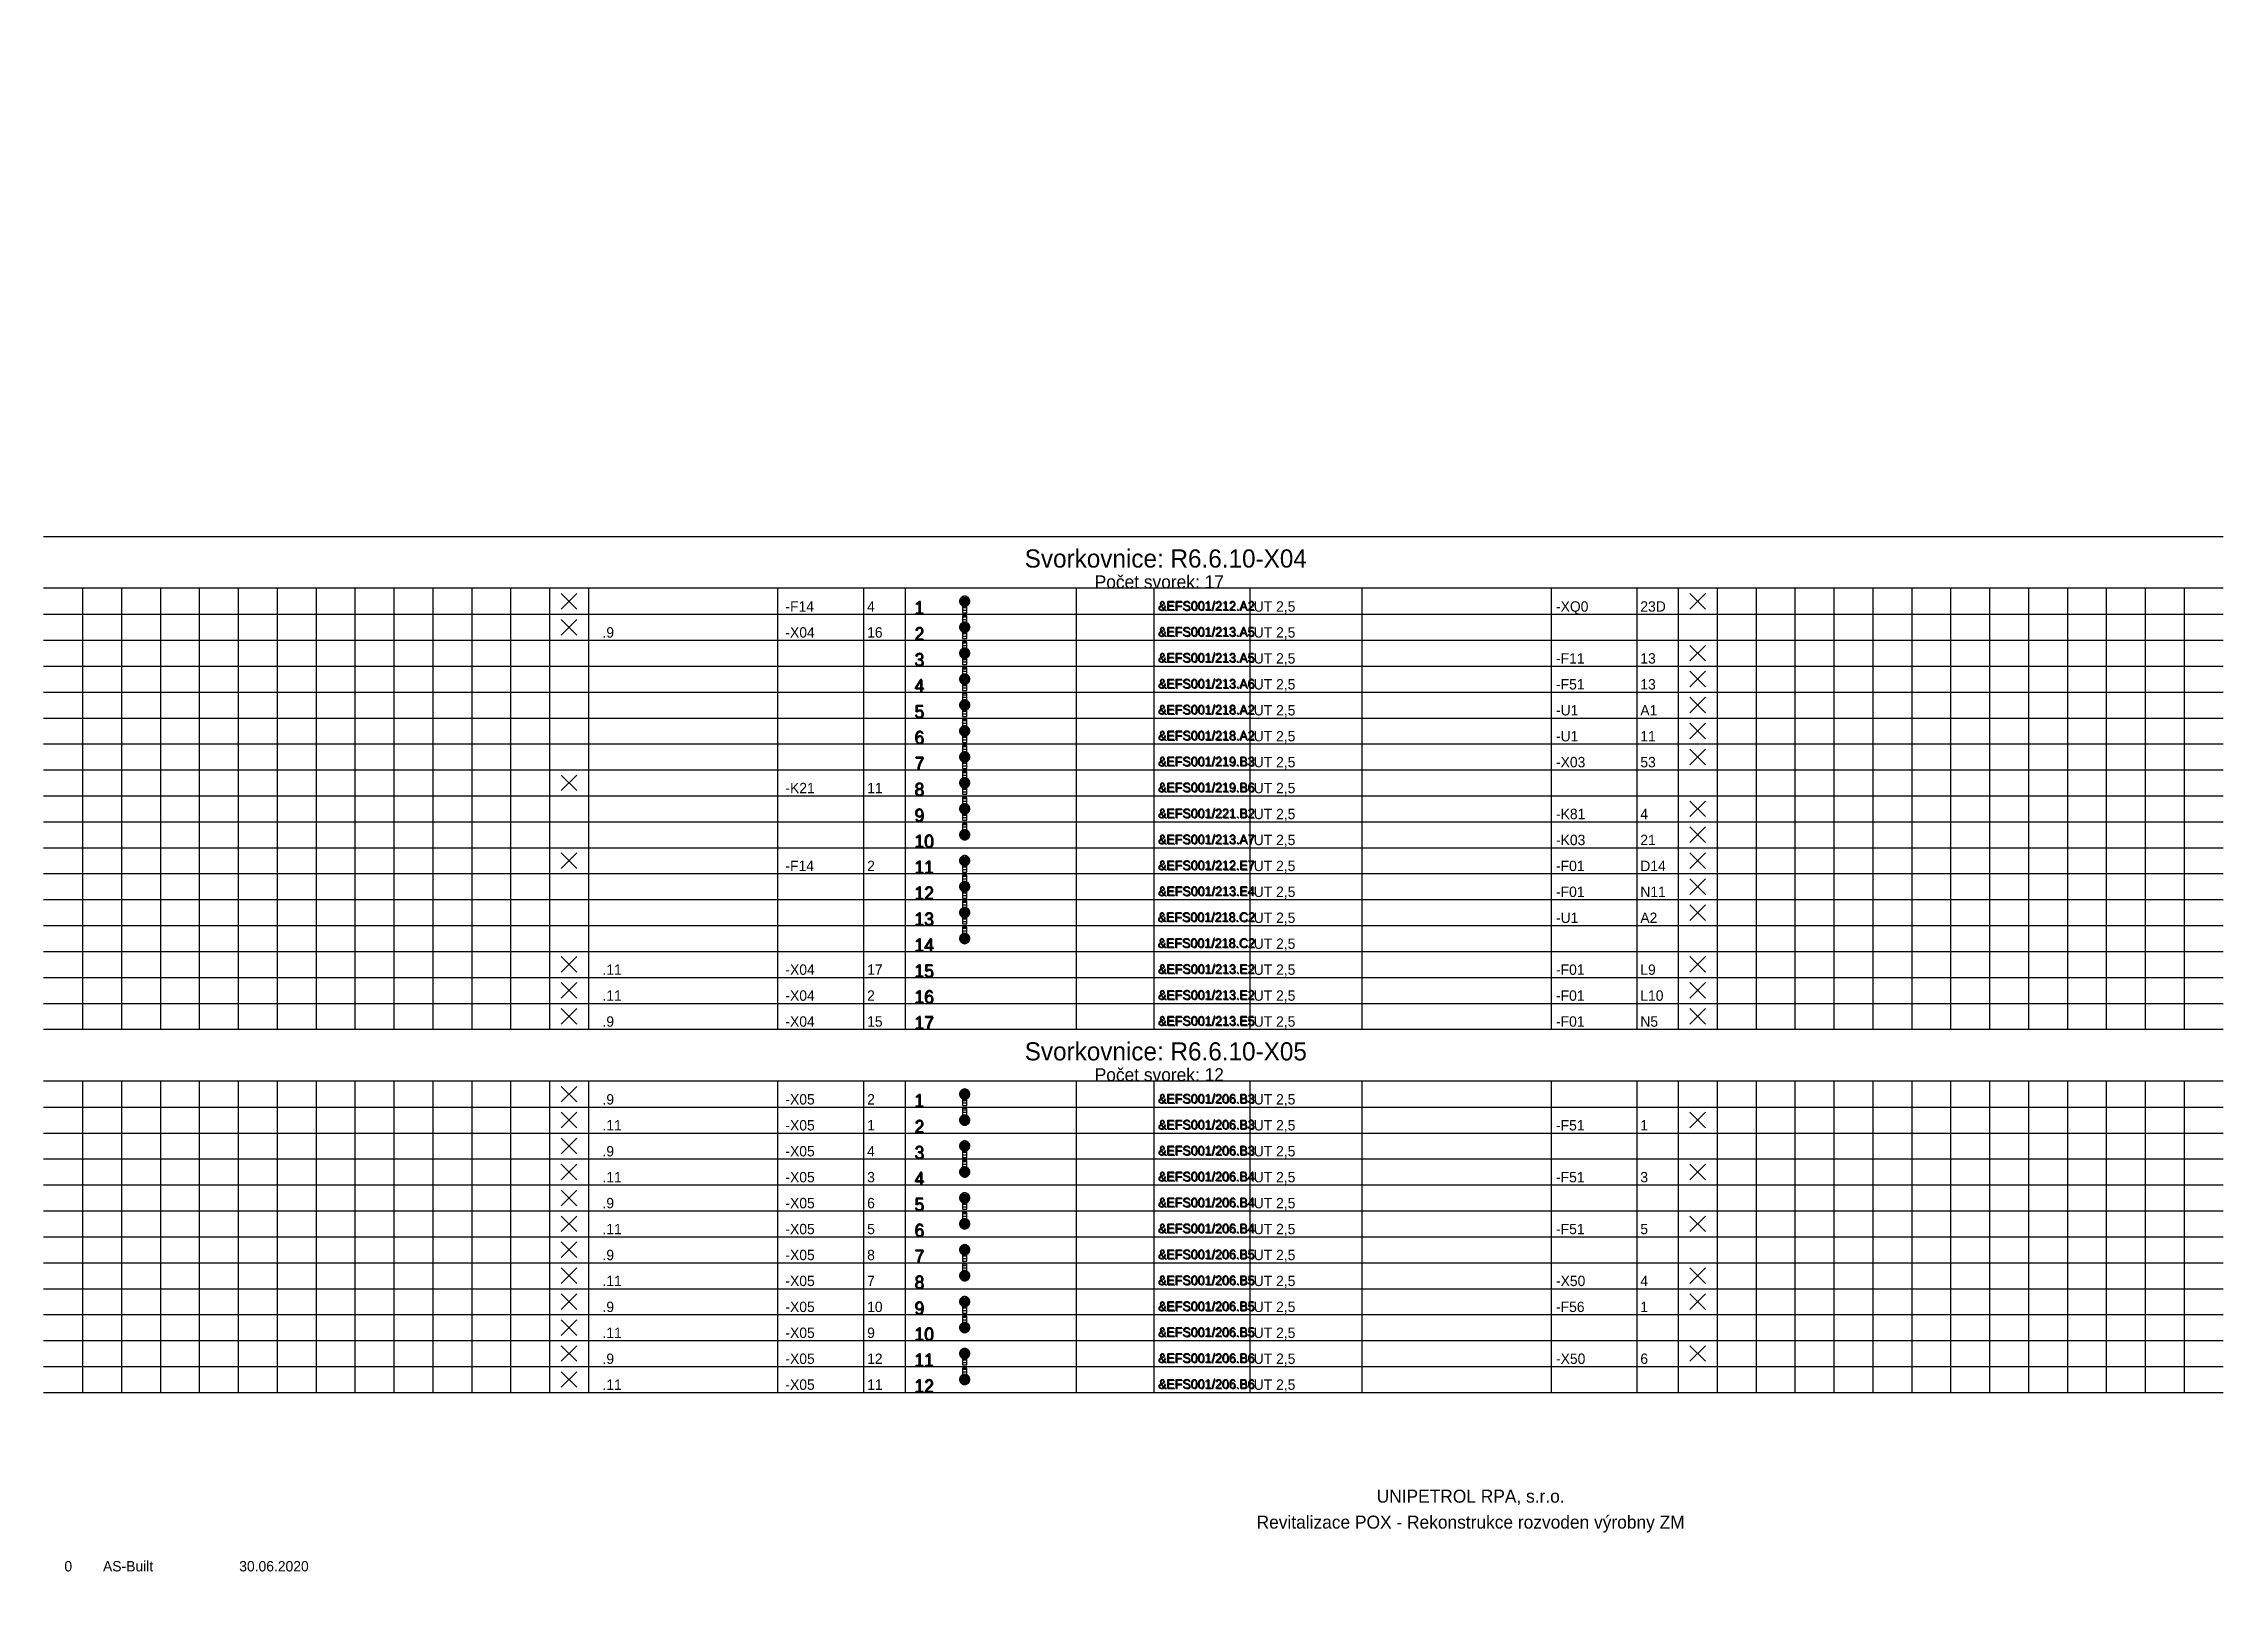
# Model space of a CAD drawing. Extents: x 0 to 420, y -1 to 300.
import ezdxf
from ezdxf.enums import TextEntityAlignment as Align

# ---------------------------------------------------------------- set-up
doc = ezdxf.new("R2010")
doc.units = 0
doc.header["$MEASUREMENT"] = 0
doc.linetypes.add('LTY1', pattern=[0])
for name, color, linetype in [('PEN1', 7, 'LTY1'), ('PEN2', 7, 'LTY1'), ('PEN4', 7, 'LTY1'), ('PEN5', 7, 'LTY1'), ('SYMBOL', 7, 'LTY1')]:
    doc.layers.add(name, color=color, linetype=linetype)
doc.styles.add('NORMSCHRIFT', font='normwin')

# ---------------------------------------------------------------- blocks, each defined once
blk = doc.blocks.new('_SS-BLOK-S')
at = {"layer": 'PEN5', "linetype": 'LTY1'}
for p, q in [((0, -5), (420, -5)), ((420, -15), (0, -15))]:
    blk.add_line(p, q, dxfattribs=at)
at = {"layer": 'PEN1', "style": 'NORMSCHRIFT', "flags": 8}
for tag in ['CODE_1', 'CODE_2', 'CODE_3', 'CODE_4']:
    blk.add_attdef(tag, text='', height=3.5, dxfattribs=at).set_placement((216.25, -11), align=Align.CENTER)
at = {"layer": 'PEN2', "style": 'NORMSCHRIFT', "flags": 8}
blk.add_attdef('CODE_307', text='', height=2.5, dxfattribs=at).set_placement((215, -15), align=Align.CENTER)
at = {"layer": 'PEN4', "style": 'NORMSCHRIFT', "flags": 9}
for tag in ['CODE_558', 'CODE_91']:
    blk.add_attdef(tag, (0, 0), '', height=3.5, dxfattribs=at)
blk = doc.blocks.new('_SS-VETA-S')
at = {"layer": 'PEN1', "linetype": 'LTY1'}
for p, q in [((7.5, 5), (7.5, 0)), ((15, 5), (15, 0)), ((22.5, 5), (22.5, 0)), ((30, 5), (30, 0)), ((37.5, 5), (37.5, 0)), ((45, 5), (45, 0)), ((52.5, 5), (52.5, 0)), ((60, 5), (60, 0)), ((67.5, 5), (67.5, 0)), ((75, 5), (75, 0)), ((82.5, 5), (82.5, 0)), ((90, 5), (90, 0)), ((97.5, 5), (97.5, 0)), ((141.5, 0), (141.5, 5)), ((158, 5), (158, 0)), ((199, 5), (199, 0)), ((214, 0), (214, 5)), ((232.5, 0), (232.5, 5)), ((290.5, 5), (290.5, 0)), ((307, 5), (307, 0)), ((322.5, 5), (322.5, 0)), ((330, 5), (330, 0)), ((337.5, 5), (337.5, 0)), ((345, 5), (345, 0)), ((352.5, 5), (352.5, 0)), ((360, 5), (360, 0)), ((367.5, 5), (367.5, 0)), ((375, 5), (375, 0)), ((382.5, 5), (382.5, 0)), ((390, 5), (390, 0)), ((390, 5), (390, 0)), ((397.5, 5), (397.5, 0)), ((405, 5), (405, 0)), ((412.5, 5), (412.5, 0)), ((0, 0), (420, 0))]:
    blk.add_line(p, q, dxfattribs=at)
at = {"layer": 'PEN5', "linetype": 'LTY1'}
for p, q in [((105, 5), (105, 0)), ((166, 5), (166, 0)), ((254, 5), (254, 0)), ((315, 5), (315, 0))]:
    blk.add_line(p, q, dxfattribs=at)
at = {"layer": 'PEN2', "style": 'NORMSCHRIFT', "flags": 8}
blk.add_attdef('CODE_21', (167.95, -0.1), '', height=2.5, dxfattribs=at)
at = {"layer": 'PEN4', "style": 'NORMSCHRIFT'}
for tag, p, height, flags in [('CODE_63', (0, 0), 3.5, 9), ('CODE_91', (0, 0), 3.5, 9), ('CODE_781', (0, 0), 3.5, 9), ('CODE_782', (0, 0), 3.5, 9), ('CODE_10003', (107.7, 0.5), 2, 8), ('CODE_10001', (107.7, 0.5), 2, 8), ('CODE_10002', (107.7, 0.5), 2, 8), ('CODE_10004', (142.95, 0.5), 2, 8), ('CODE_10021', (158.7, 0.5), 2, 8), ('CODE_41', (233.2, 0.5), 2, 8), ('CODE_11003', (255.95, 0.5), 2, 8), ('CODE_11001', (255.95, 0.5), 2, 8), ('CODE_11002', (255.95, 0.5), 2, 8), ('CODE_11004', (291.45, 0.5), 2, 8), ('CODE_11021', (307.7, 0.5), 2, 8)]:
    blk.add_attdef(tag, p, '', height=height, dxfattribs=dict(at, flags=flags))
at = {"layer": 'PEN4', "style": 'NORMSCHRIFT', "flags": 8}
blk.add_attdef('CODE_45', text='', height=2, dxfattribs=at).set_placement((198.1, 0.4), align=Align.RIGHT)
blk.add_attdef('CODE_10', text='', height=1.8, dxfattribs=at).set_placement((224.2, 0.6), align=Align.CENTER)
blk = doc.blocks.new('_SS-MUST3-S')
at = {"layer": 'PEN1', "linetype": 'LTY1'}
for p, q in [((-0.975, 0.075), (-1, 0)), ((-1, 0), (-0.975, -0.075)), ((-1, 0), (1, 0)), ((-0.95, 0.25), (-0.975, 0.15)), ((-0.975, 0.15), (-0.975, 0.075)), ((-0.925, 0.325), (-0.95, 0.25)), ((-0.95, 0.25), (0.95, 0.25)), ((-0.9, 0.4), (-0.925, 0.325)), ((-0.85, 0.5), (-0.9, 0.4)), ((-0.8, 0.55), (-0.85, 0.5)), ((-0.85, 0.5), (0.85, 0.5)), ((-0.75, 0.625), (-0.8, 0.55)), ((-0.7, 0.7), (-0.75, 0.625)), ((-0.625, 0.75), (-0.7, 0.7)), ((-0.55, 0.8), (-0.625, 0.75)), ((-0.625, 0.75), (0.625, 0.75)), ((-0.5, 0.85), (-0.55, 0.8)), ((-0.4, 0.9), (-0.5, 0.85)), ((-0.325, 0.925), (-0.4, 0.9)), ((-0.4, 0), (-0.4, -2.2)), ((0.4, 0), (-0.4, 0)), ((-0.25, 0.95), (-0.325, 0.925)), ((-0.15, 0.975), (-0.25, 0.95)), ((-0.075, 0.975), (-0.15, 0.975)), ((0, 1), (-0.075, 0.975)), ((0.075, 0.975), (0, 1)), ((0.15, 0.975), (0.075, 0.975)), ((0.25, 0.95), (0.15, 0.975)), ((0.325, 0.925), (0.25, 0.95)), ((0.4, 0.9), (0.325, 0.925)), ((0.5, 0.85), (0.4, 0.9)), ((0.4, -2.2), (0.4, 0)), ((0.55, 0.8), (0.5, 0.85)), ((0.625, 0.75), (0.55, 0.8)), ((0.7, 0.7), (0.625, 0.75)), ((0.75, 0.625), (0.7, 0.7)), ((0.8, 0.55), (0.75, 0.625)), ((0.85, 0.5), (0.8, 0.55)), ((0.9, 0.4), (0.85, 0.5)), ((0.925, 0.325), (0.9, 0.4)), ((0.95, 0.25), (0.925, 0.325)), ((0.975, 0.15), (0.95, 0.25)), ((0.975, 0.075), (0.975, 0.15)), ((1, 0), (0.975, 0.075)), ((0.975, -0.075), (1, 0)), ((-0.975, -0.075), (-0.975, -0.15)), ((-0.975, -0.15), (-0.95, -0.25)), ((-0.95, -0.25), (-0.925, -0.325)), ((-0.95, -0.25), (0.95, -0.25)), ((-0.925, -0.325), (-0.9, -0.4)), ((-0.9, -0.4), (-0.85, -0.5)), ((-0.85, -0.5), (-0.8, -0.55)), ((-0.85, -0.5), (0.85, -0.5)), ((-0.8, -0.55), (-0.75, -0.625)), ((-0.75, -0.625), (-0.7, -0.7)), ((-0.7, -0.7), (-0.625, -0.75)), ((-0.625, -0.75), (-0.55, -0.8)), ((-0.625, -0.75), (0.625, -0.75)), ((-0.55, -0.8), (-0.5, -0.85)), ((-0.5, -0.85), (-0.4, -0.9)), ((-0.4, -0.2), (0.4, -0.2)), ((-0.4, -0.7), (0.4, -0.7)), ((-0.4, -0.9), (-0.325, -0.925)), ((-0.4, -1.2), (0.4, -1.2)), ((-0.4, -1.7), (0.4, -1.7)), ((-0.4, -2.2), (0.4, -2.2)), ((-0.4, -2.2), (0.4, -2.2)), ((-0.325, -0.925), (-0.25, -0.95)), ((-0.25, -0.95), (-0.15, -0.975)), ((-0.15, -0.975), (-0.075, -0.975)), ((-0.075, -0.975), (0, -1)), ((0, -1), (0.075, -0.975)), ((0.075, -0.975), (0.15, -0.975)), ((0.15, -0.975), (0.25, -0.95)), ((0.25, -0.95), (0.325, -0.925)), ((0.325, -0.925), (0.4, -0.9)), ((0.4, -0.9), (0.5, -0.85)), ((0.5, -0.85), (0.55, -0.8)), ((0.55, -0.8), (0.625, -0.75)), ((0.625, -0.75), (0.7, -0.7)), ((0.7, -0.7), (0.75, -0.625)), ((0.75, -0.625), (0.8, -0.55)), ((0.8, -0.55), (0.85, -0.5)), ((0.85, -0.5), (0.9, -0.4)), ((0.9, -0.4), (0.925, -0.325)), ((0.925, -0.325), (0.95, -0.25)), ((0.95, -0.25), (0.975, -0.15)), ((0.975, -0.15), (0.975, -0.075))]:
    blk.add_line(p, q, dxfattribs=at)
blk = doc.blocks.new('_SS-MUST1-S')
at = {"layer": 'PEN1', "linetype": 'LTY1'}
for p, q in [((-0.975, 0.075), (-1, 0)), ((-1, 0), (-0.975, -0.075)), ((-1, 0), (1, 0)), ((-0.95, 0.25), (-0.975, 0.15)), ((-0.975, 0.15), (-0.975, 0.075)), ((-0.925, 0.325), (-0.95, 0.25)), ((-0.95, 0.25), (0.95, 0.25)), ((-0.9, 0.4), (-0.925, 0.325)), ((-0.85, 0.5), (-0.9, 0.4)), ((-0.8, 0.55), (-0.85, 0.5)), ((-0.85, 0.5), (0.85, 0.5)), ((-0.75, 0.625), (-0.8, 0.55)), ((-0.7, 0.7), (-0.75, 0.625)), ((-0.625, 0.75), (-0.7, 0.7)), ((-0.55, 0.8), (-0.625, 0.75)), ((-0.625, 0.75), (0.625, 0.75)), ((-0.5, 0.85), (-0.55, 0.8)), ((-0.4, 0.9), (-0.5, 0.85)), ((-0.4, 2.2), (-0.4, 0)), ((0.4, 2.2), (-0.4, 2.2)), ((-0.4, 2), (0.4, 2)), ((-0.4, 1.5), (0.4, 1.5)), ((-0.4, 1), (0.4, 1)), ((-0.325, 0.925), (-0.4, 0.9)), ((-0.4, 0.5), (0.4, 0.5)), ((-0.4, 0), (0.4, 0)), ((-0.4, 0), (0.4, 0)), ((-0.25, 0.95), (-0.325, 0.925)), ((-0.15, 0.975), (-0.25, 0.95)), ((-0.075, 0.975), (-0.15, 0.975)), ((0, 1), (-0.075, 0.975)), ((0.075, 0.975), (0, 1)), ((0.15, 0.975), (0.075, 0.975)), ((0.25, 0.95), (0.15, 0.975)), ((0.325, 0.925), (0.25, 0.95)), ((0.4, 0.9), (0.325, 0.925)), ((0.4, 0), (0.4, 2.2)), ((0.5, 0.85), (0.4, 0.9)), ((0.55, 0.8), (0.5, 0.85)), ((0.625, 0.75), (0.55, 0.8)), ((0.7, 0.7), (0.625, 0.75)), ((0.75, 0.625), (0.7, 0.7)), ((0.8, 0.55), (0.75, 0.625)), ((0.85, 0.5), (0.8, 0.55)), ((0.9, 0.4), (0.85, 0.5)), ((0.925, 0.325), (0.9, 0.4)), ((0.95, 0.25), (0.925, 0.325)), ((0.975, 0.15), (0.95, 0.25)), ((0.975, 0.075), (0.975, 0.15)), ((1, 0), (0.975, 0.075)), ((0.975, -0.075), (1, 0)), ((-0.975, -0.075), (-0.975, -0.15)), ((-0.975, -0.15), (-0.95, -0.25)), ((-0.95, -0.25), (-0.925, -0.325)), ((-0.95, -0.25), (0.95, -0.25)), ((-0.925, -0.325), (-0.9, -0.4)), ((-0.9, -0.4), (-0.85, -0.5)), ((-0.85, -0.5), (-0.8, -0.55)), ((-0.85, -0.5), (0.85, -0.5)), ((-0.8, -0.55), (-0.75, -0.625)), ((-0.75, -0.625), (-0.7, -0.7)), ((-0.7, -0.7), (-0.625, -0.75)), ((-0.625, -0.75), (-0.55, -0.8)), ((-0.625, -0.75), (0.625, -0.75)), ((-0.55, -0.8), (-0.5, -0.85)), ((-0.5, -0.85), (-0.4, -0.9)), ((-0.4, -0.9), (-0.325, -0.925)), ((-0.325, -0.925), (-0.25, -0.95)), ((-0.25, -0.95), (-0.15, -0.975)), ((-0.15, -0.975), (-0.075, -0.975)), ((-0.075, -0.975), (0, -1)), ((0, -1), (0.075, -0.975)), ((0.075, -0.975), (0.15, -0.975)), ((0.15, -0.975), (0.25, -0.95)), ((0.25, -0.95), (0.325, -0.925)), ((0.325, -0.925), (0.4, -0.9)), ((0.4, -0.9), (0.5, -0.85)), ((0.5, -0.85), (0.55, -0.8)), ((0.55, -0.8), (0.625, -0.75)), ((0.625, -0.75), (0.7, -0.7)), ((0.7, -0.7), (0.75, -0.625)), ((0.75, -0.625), (0.8, -0.55)), ((0.8, -0.55), (0.85, -0.5)), ((0.85, -0.5), (0.9, -0.4)), ((0.9, -0.4), (0.925, -0.325)), ((0.925, -0.325), (0.95, -0.25)), ((0.95, -0.25), (0.975, -0.15)), ((0.975, -0.15), (0.975, -0.075))]:
    blk.add_line(p, q, dxfattribs=at)
blk = doc.blocks.new('_SS-NEOZN-S')
at = {"layer": 'PEN2', "linetype": 'LTY1'}
for p, q in [((-4, 1), (-1, 4)), ((-4, 4), (-1, 1))]:
    blk.add_line(p, q, dxfattribs=at)
blk = doc.blocks.new('_9-REV')
at = {"layer": 'PEN4', "style": 'NORMSCHRIFT', "flags": 8}
blk.add_attdef('CODE_12778', text='', height=2, dxfattribs=at).set_placement((-0.25, 0.5), align=Align.CENTER)
at = {"layer": 'PEN4', "style": 'NORMSCHRIFT'}
for tag, p, height, flags in [('CODE_5902', (0, 0), 3.5, 9), ('CODE_12783', (6.45, 0.5), 2, 8), ('CODE_12782', (32.7, 0.5), 2, 8)]:
    blk.add_attdef(tag, p, '', height=height, dxfattribs=dict(at, flags=flags))

msp = doc.modelspace()

# ---------------------------------------------------------------- block references
at = {"layer": 'SYMBOL'}
for name, p in [('_SS-BLOK-S', (0, 210)), ('_SS-NEOZN-S', (103.75, 190)), ('_SS-MUST3-S', (177.5, 192.5)), ('_SS-NEOZN-S', (321.25, 190)), ('_SS-MUST1-S', (177.5, 187.5)), ('_SS-NEOZN-S', (103.75, 185)), ('_SS-MUST3-S', (177.5, 187.5)), ('_SS-MUST1-S', (177.5, 182.5)), ('_SS-MUST3-S', (177.5, 182.5)), ('_SS-NEOZN-S', (321.25, 180)), ('_SS-MUST1-S', (177.5, 177.5)), ('_SS-MUST3-S', (177.5, 177.5)), ('_SS-NEOZN-S', (321.25, 175)), ('_SS-MUST1-S', (177.5, 172.5)), ('_SS-MUST3-S', (177.5, 172.5)), ('_SS-NEOZN-S', (321.25, 170)), ('_SS-MUST1-S', (177.5, 167.5)), ('_SS-MUST3-S', (177.5, 167.5)), ('_SS-NEOZN-S', (321.25, 165)), ('_SS-MUST1-S', (177.5, 162.5)), ('_SS-NEOZN-S', (321.25, 160)), ('_SS-MUST3-S', (177.5, 162.5)), ('_SS-MUST1-S', (177.5, 157.5)), ('_SS-NEOZN-S', (103.75, 155)), ('_SS-MUST3-S', (177.5, 157.5)), ('_SS-MUST1-S', (177.5, 152.5)), ('_SS-MUST3-S', (177.5, 152.5)), ('_SS-NEOZN-S', (321.25, 150)), ('_SS-MUST1-S', (177.5, 147.5)), ('_SS-NEOZN-S', (321.25, 145)), ('_SS-NEOZN-S', (103.75, 140)), ('_SS-MUST3-S', (177.5, 142.5)), ('_SS-NEOZN-S', (321.25, 140)), ('_SS-MUST1-S', (177.5, 137.5)), ('_SS-NEOZN-S', (321.25, 135)), ('_SS-MUST3-S', (177.5, 137.5)), ('_SS-MUST1-S', (177.5, 132.5)), ('_SS-MUST3-S', (177.5, 132.5)), ('_SS-NEOZN-S', (321.25, 130)), ('_SS-MUST1-S', (177.5, 127.5)), ('_SS-NEOZN-S', (103.75, 120)), ('_SS-NEOZN-S', (321.25, 120)), ('_SS-NEOZN-S', (103.75, 115)), ('_SS-NEOZN-S', (321.25, 115)), ('_SS-NEOZN-S', (103.75, 110)), ('_SS-NEOZN-S', (321.25, 110)), ('_SS-BLOK-S', (0, 115)), ('_SS-NEOZN-S', (103.75, 95)), ('_SS-MUST3-S', (177.5, 97.5)), ('_SS-NEOZN-S', (103.75, 90)), ('_SS-MUST1-S', (177.5, 92.5)), ('_SS-NEOZN-S', (321.25, 90)), ('_SS-NEOZN-S', (103.75, 85)), ('_SS-MUST3-S', (177.5, 87.5)), ('_SS-MUST1-S', (177.5, 82.5)), ('_SS-NEOZN-S', (103.75, 80)), ('_SS-NEOZN-S', (321.25, 80)), ('_SS-NEOZN-S', (103.75, 75)), ('_SS-MUST3-S', (177.5, 77.5)), ('_SS-NEOZN-S', (103.75, 70)), ('_SS-MUST1-S', (177.5, 72.5)), ('_SS-NEOZN-S', (321.25, 70)), ('_SS-NEOZN-S', (103.75, 65)), ('_SS-MUST3-S', (177.5, 67.5)), ('_SS-NEOZN-S', (103.75, 60)), ('_SS-MUST1-S', (177.5, 62.5)), ('_SS-NEOZN-S', (321.25, 60)), ('_SS-NEOZN-S', (103.75, 55)), ('_SS-NEOZN-S', (321.25, 55)), ('_SS-MUST3-S', (177.5, 57.5)), ('_SS-MUST1-S', (177.5, 52.5)), ('_SS-NEOZN-S', (103.75, 50)), ('_SS-NEOZN-S', (103.75, 45)), ('_SS-MUST3-S', (177.5, 47.5)), ('_SS-NEOZN-S', (321.25, 45)), ('_SS-NEOZN-S', (103.75, 40)), ('_SS-MUST1-S', (177.5, 42.5))]:
    msp.add_blockref(name, p, dxfattribs=at)
for name, p, values in [('_SS-VETA-S', (0, 190), {'CODE_21': '1', 'CODE_10': '&EFS001/212.A2', 'CODE_10004': '-F14', 'CODE_10021': '4', 'CODE_11004': '-XQ0', 'CODE_11021': '23D', 'CODE_41': 'UT 2,5'}), ('_SS-VETA-S', (0, 185), {'CODE_21': '2', 'CODE_10': '&EFS001/213.A5', 'CODE_10004': '-X04', 'CODE_10021': '16', 'CODE_41': 'UT 2,5'}), ('_SS-VETA-S', (0, 180), {'CODE_21': '3', 'CODE_10': '&EFS001/213.A5', 'CODE_11004': '-F11', 'CODE_11021': '13', 'CODE_41': 'UT 2,5'}), ('_SS-VETA-S', (0, 175), {'CODE_21': '4', 'CODE_10': '&EFS001/213.A6', 'CODE_11004': '-F51', 'CODE_11021': '13', 'CODE_41': 'UT 2,5'}), ('_SS-VETA-S', (0, 170), {'CODE_21': '5', 'CODE_10': '&EFS001/218.A2', 'CODE_11004': '-U1', 'CODE_11021': 'A1', 'CODE_41': 'UT 2,5'}), ('_SS-VETA-S', (0, 165), {'CODE_21': '6', 'CODE_10': '&EFS001/218.A2', 'CODE_11004': '-U1', 'CODE_11021': '11', 'CODE_41': 'UT 2,5'}), ('_SS-VETA-S', (0, 160), {'CODE_21': '7', 'CODE_10': '&EFS001/219.B3', 'CODE_11004': '-X03', 'CODE_11021': '53', 'CODE_41': 'UT 2,5'}), ('_SS-VETA-S', (0, 155), {'CODE_21': '8', 'CODE_10': '&EFS001/219.B6', 'CODE_10004': '-K21', 'CODE_10021': '11', 'CODE_41': 'UT 2,5'}), ('_SS-VETA-S', (0, 150), {'CODE_21': '9', 'CODE_10': '&EFS001/221.B2', 'CODE_11004': '-K81', 'CODE_11021': '4', 'CODE_41': 'UT 2,5'}), ('_SS-VETA-S', (0, 145), {'CODE_21': '10', 'CODE_10': '&EFS001/213.A7', 'CODE_11004': '-K03', 'CODE_11021': '21', 'CODE_41': 'UT 2,5'}), ('_SS-VETA-S', (0, 140), {'CODE_21': '11', 'CODE_10': '&EFS001/212.E7', 'CODE_10004': '-F14', 'CODE_10021': '2', 'CODE_11004': '-F01', 'CODE_11021': 'D14', 'CODE_41': 'UT 2,5'}), ('_SS-VETA-S', (0, 135), {'CODE_21': '12', 'CODE_10': '&EFS001/213.E4', 'CODE_11004': '-F01', 'CODE_11021': 'N11', 'CODE_41': 'UT 2,5'}), ('_SS-VETA-S', (0, 130), {'CODE_21': '13', 'CODE_10': '&EFS001/218.C2', 'CODE_11004': '-U1', 'CODE_11021': 'A2', 'CODE_41': 'UT 2,5'}), ('_SS-VETA-S', (0, 125), {'CODE_21': '14', 'CODE_10': '&EFS001/218.C2', 'CODE_41': 'UT 2,5'}), ('_SS-VETA-S', (0, 120), {'CODE_21': '15', 'CODE_10': '&EFS001/213.E2', 'CODE_10004': '-X04', 'CODE_10021': '17', 'CODE_11004': '-F01', 'CODE_11021': 'L9', 'CODE_41': 'UT 2,5'}), ('_SS-VETA-S', (0, 115), {'CODE_21': '16', 'CODE_10': '&EFS001/213.E2', 'CODE_10004': '-X04', 'CODE_10021': '2', 'CODE_11004': '-F01', 'CODE_11021': 'L10', 'CODE_41': 'UT 2,5'}), ('_SS-VETA-S', (0, 110), {'CODE_21': '17', 'CODE_10': '&EFS001/213.E5', 'CODE_10004': '-X04', 'CODE_10021': '15', 'CODE_11004': '-F01', 'CODE_11021': 'N5', 'CODE_41': 'UT 2,5'}), ('_SS-VETA-S', (0, 95), {'CODE_21': '1', 'CODE_10': '&EFS001/206.B3', 'CODE_10004': '-X05', 'CODE_10021': '2', 'CODE_41': 'UT 2,5'}), ('_SS-VETA-S', (0, 90), {'CODE_21': '2', 'CODE_10': '&EFS001/206.B3', 'CODE_10004': '-X05', 'CODE_10021': '1', 'CODE_11004': '-F51', 'CODE_11021': '1', 'CODE_41': 'UT 2,5'}), ('_SS-VETA-S', (0, 85), {'CODE_21': '3', 'CODE_10': '&EFS001/206.B3', 'CODE_10004': '-X05', 'CODE_10021': '4', 'CODE_41': 'UT 2,5'}), ('_SS-VETA-S', (0, 80), {'CODE_21': '4', 'CODE_10': '&EFS001/206.B4', 'CODE_10004': '-X05', 'CODE_10021': '3', 'CODE_11004': '-F51', 'CODE_11021': '3', 'CODE_41': 'UT 2,5'}), ('_SS-VETA-S', (0, 75), {'CODE_21': '5', 'CODE_10': '&EFS001/206.B4', 'CODE_10004': '-X05', 'CODE_10021': '6', 'CODE_41': 'UT 2,5'}), ('_SS-VETA-S', (0, 70), {'CODE_21': '6', 'CODE_10': '&EFS001/206.B4', 'CODE_10004': '-X05', 'CODE_10021': '5', 'CODE_11004': '-F51', 'CODE_11021': '5', 'CODE_41': 'UT 2,5'}), ('_SS-VETA-S', (0, 65), {'CODE_21': '7', 'CODE_10': '&EFS001/206.B5', 'CODE_10004': '-X05', 'CODE_10021': '8', 'CODE_41': 'UT 2,5'}), ('_SS-VETA-S', (0, 60), {'CODE_21': '8', 'CODE_10': '&EFS001/206.B5', 'CODE_10004': '-X05', 'CODE_10021': '7', 'CODE_11004': '-X50', 'CODE_11021': '4', 'CODE_41': 'UT 2,5'}), ('_SS-VETA-S', (0, 55), {'CODE_21': '9', 'CODE_10': '&EFS001/206.B5', 'CODE_10004': '-X05', 'CODE_10021': '10', 'CODE_11004': '-F56', 'CODE_11021': '1', 'CODE_41': 'UT 2,5'}), ('_SS-VETA-S', (0, 50), {'CODE_21': '10', 'CODE_10': '&EFS001/206.B5', 'CODE_10004': '-X05', 'CODE_10021': '9', 'CODE_41': 'UT 2,5'}), ('_SS-VETA-S', (0, 45), {'CODE_21': '11', 'CODE_10': '&EFS001/206.B6', 'CODE_10004': '-X05', 'CODE_10021': '12', 'CODE_11004': '-X50', 'CODE_11021': '6', 'CODE_41': 'UT 2,5'}), ('_SS-VETA-S', (0, 40), {'CODE_21': '12', 'CODE_10': '&EFS001/206.B6', 'CODE_10004': '-X05', 'CODE_10021': '11', 'CODE_41': 'UT 2,5'}), ('_9-REV', (5, 5), {'CODE_12778': '0', 'CODE_12783': 'AS-Built', 'CODE_12782': '30.06.2020'})]:
    msp.add_blockref(name, p, dxfattribs=at).add_auto_attribs(values)

# ---------------------------------------------------------------- texts
at = {"layer": 'PEN1', "style": 'NORMSCHRIFT'}
for s, p in [('Svorkovnice: R6.6.10-X04', (216.25, 199)), ('Svorkovnice: R6.6.10-X05', (216.25, 104))]:
    msp.add_text(s, height=3.5, dxfattribs=at).set_placement(p, align=Align.CENTER)
at = {"layer": 'PEN2', "style": 'NORMSCHRIFT'}
for s, p in [('Počet svorek: 17', (215, 195)), ('Počet svorek: 12', (215, 100)), ('UNIPETROL RPA, s.r.o.', (275, 18.75)), ('Revitalizace POX - Rekonstrukce rozvoden výrobny ZM', (275, 13.75))]:
    msp.add_text(s, height=2.5, dxfattribs=at).set_placement(p, align=Align.CENTER)
for s, p in [('1', (167.75, 190)), ('1', (167.85, 190.1)), ('2', (167.75, 185)), ('2', (167.85, 185.1)), ('3', (167.75, 180)), ('3', (167.85, 180.1)), ('4', (167.75, 175)), ('4', (167.85, 175.1)), ('5', (167.75, 170)), ('5', (167.85, 170.1)), ('6', (167.75, 165)), ('6', (167.85, 165.1)), ('7', (167.75, 160)), ('7', (167.85, 160.1)), ('8', (167.75, 155)), ('8', (167.85, 155.1)), ('9', (167.75, 150)), ('9', (167.85, 150.1)), ('10', (167.75, 145)), ('10', (167.85, 145.1)), ('11', (167.75, 140)), ('11', (167.85, 140.1)), ('12', (167.75, 135)), ('12', (167.85, 135.1)), ('13', (167.75, 130)), ('13', (167.85, 130.1)), ('14', (167.75, 125)), ('14', (167.85, 125.1)), ('15', (167.75, 120)), ('15', (167.85, 120.1)), ('16', (167.75, 115)), ('16', (167.85, 115.1)), ('17', (167.75, 110)), ('17', (167.85, 110.1)), ('1', (167.75, 95)), ('1', (167.85, 95.1)), ('2', (167.75, 90)), ('2', (167.85, 90.1)), ('3', (167.75, 85)), ('3', (167.85, 85.1)), ('4', (167.75, 80)), ('4', (167.85, 80.1)), ('5', (167.75, 75)), ('5', (167.85, 75.1)), ('6', (167.75, 70)), ('6', (167.85, 70.1)), ('7', (167.75, 65)), ('7', (167.85, 65.1)), ('8', (167.75, 60)), ('8', (167.85, 60.1)), ('9', (167.75, 55)), ('9', (167.85, 55.1)), ('10', (167.75, 50)), ('10', (167.85, 50.1)), ('11', (167.75, 45)), ('11', (167.85, 45.1)), ('12', (167.75, 40)), ('12', (167.85, 40.1))]:
    msp.add_text(s, height=2.5, dxfattribs=at).set_placement(p)
at = {"layer": 'PEN4', "style": 'NORMSCHRIFT'}
for s, p in [('&EFS001/212.A2', (224, 190.7)), ('&EFS001/212.A2', (224.1, 190.8)), ('&EFS001/213.A5', (224, 185.7)), ('&EFS001/213.A5', (224.1, 185.8)), ('&EFS001/213.A5', (224, 180.7)), ('&EFS001/213.A5', (224.1, 180.8)), ('&EFS001/213.A6', (224, 175.7)), ('&EFS001/213.A6', (224.1, 175.8)), ('&EFS001/218.A2', (224, 170.7)), ('&EFS001/218.A2', (224.1, 170.8)), ('&EFS001/218.A2', (224, 165.7)), ('&EFS001/218.A2', (224.1, 165.8)), ('&EFS001/219.B3', (224, 160.7)), ('&EFS001/219.B3', (224.1, 160.8)), ('&EFS001/219.B6', (224, 155.7)), ('&EFS001/219.B6', (224.1, 155.8)), ('&EFS001/221.B2', (224, 150.7)), ('&EFS001/221.B2', (224.1, 150.8)), ('&EFS001/213.A7', (224, 145.7)), ('&EFS001/213.A7', (224.1, 145.8)), ('&EFS001/212.E7', (224, 140.7)), ('&EFS001/212.E7', (224.1, 140.8)), ('&EFS001/213.E4', (224, 135.7)), ('&EFS001/213.E4', (224.1, 135.8)), ('&EFS001/218.C2', (224, 130.7)), ('&EFS001/218.C2', (224.1, 130.8)), ('&EFS001/218.C2', (224, 125.7)), ('&EFS001/218.C2', (224.1, 125.8)), ('&EFS001/213.E2', (224, 120.7)), ('&EFS001/213.E2', (224.1, 120.8)), ('&EFS001/213.E2', (224.1, 115.8)), ('&EFS001/213.E2', (224, 115.7)), ('&EFS001/213.E5', (224, 110.7)), ('&EFS001/213.E5', (224.1, 110.8)), ('&EFS001/206.B3', (224, 95.7)), ('&EFS001/206.B3', (224.1, 95.8)), ('&EFS001/206.B3', (224, 90.7)), ('&EFS001/206.B3', (224.1, 90.8)), ('&EFS001/206.B3', (224, 85.7)), ('&EFS001/206.B3', (224.1, 85.8)), ('&EFS001/206.B4', (224, 80.7)), ('&EFS001/206.B4', (224.1, 80.8)), ('&EFS001/206.B4', (224, 75.7)), ('&EFS001/206.B4', (224.1, 75.8)), ('&EFS001/206.B4', (224, 70.7)), ('&EFS001/206.B4', (224.1, 70.8)), ('&EFS001/206.B5', (224, 65.7)), ('&EFS001/206.B5', (224.1, 65.8)), ('&EFS001/206.B5', (224, 60.7)), ('&EFS001/206.B5', (224.1, 60.8)), ('&EFS001/206.B5', (224, 55.7)), ('&EFS001/206.B5', (224.1, 55.8)), ('&EFS001/206.B5', (224, 50.7)), ('&EFS001/206.B5', (224.1, 50.8)), ('&EFS001/206.B6', (224, 45.7)), ('&EFS001/206.B6', (224.1, 45.8)), ('&EFS001/206.B6', (224, 40.7)), ('&EFS001/206.B6', (224.1, 40.8))]:
    msp.add_text(s, height=1.8, dxfattribs=at).set_placement(p, align=Align.CENTER)
for s, p in [('.9', (107.7, 185.5)), ('.11', (107.7, 120.5)), ('.11', (107.7, 115.5)), ('.9', (107.7, 110.5)), ('.9', (107.7, 95.5)), ('.11', (107.7, 90.5)), ('.9', (107.7, 85.5)), ('.11', (107.7, 80.5)), ('.9', (107.7, 75.5)), ('.11', (107.7, 70.5)), ('.9', (107.7, 65.5)), ('.11', (107.7, 60.5)), ('.9', (107.7, 55.5)), ('.11', (107.7, 50.5)), ('.9', (107.7, 45.5)), ('.11', (107.7, 40.5))]:
    msp.add_text(s, height=2, dxfattribs=at).set_placement(p)

doc.saveas('drawing.dxf')
